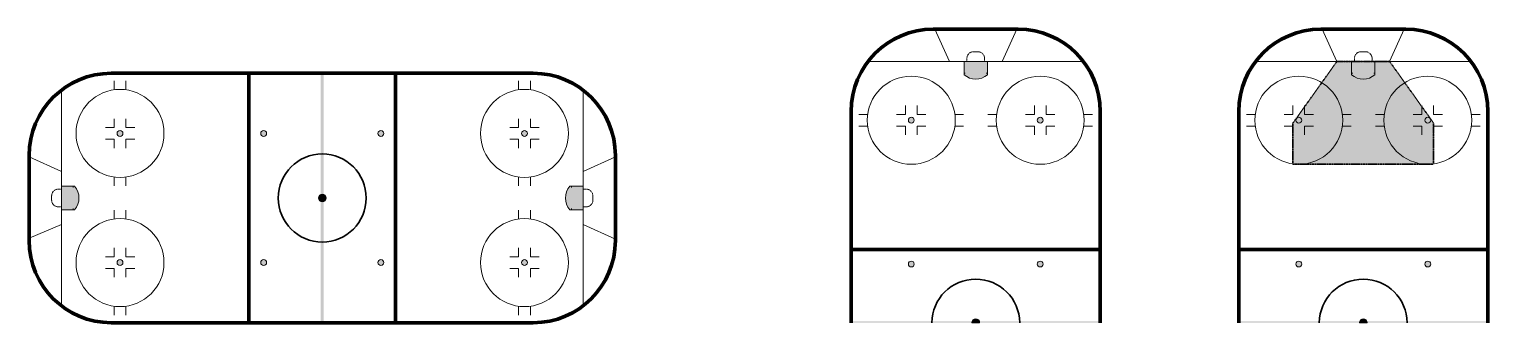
# Model space of a CAD drawing. Header units: inches. Extents: x 0 to 498, y 0 to 100.
import ezdxf

# ---------------------------------------------------------------- set-up
doc = ezdxf.new("R2010")
doc.units = ezdxf.units.IN
doc.header["$LTSCALE"] = 0.1
doc.header["$MEASUREMENT"] = 0
doc.linetypes.add('DASHED', pattern=[0.75, 0.5, -0.25])
doc.linetypes.add('DASHED2', pattern=[0.375, 0.25, -0.125])
for name, color, linetype, lineweight, true_color in [('blue_line', 7, 'Continuous', 100, 0x9198bb), ('boards', 7, 'Continuous', 100, 0x545454), ('centre_ice_circle', 7, 'Continuous', 30, 0xcccccf), ('crease_line', 7, 'Continuous', 18, 0xc88889), ('home_plate', 7, 'DASHED', 30, 0x6e6e6e), ('net', 7, 'DASHED2', 18, 0x545454), ('red_line', 7, 'Continuous', 18, 0xc88889)]:
    doc.layers.add(name, color=color, linetype=linetype, lineweight=lineweight, true_color=true_color)

msp = doc.modelspace()

# ---------------------------------------------------------------- hatches: boundary and pattern name
at = {"true_color": 0xc88889, "transparency": 33554687}
h = msp.add_hatch(color=243, dxfattribs=at)
h.dxf.hatch_style = 1
h.paths.add_polyline_path([(100.5, 85), (99.5, 85), (99.5, 57.49166435056495, -0.01667129887010027), (100.5, 57.49166435056495)])
h.paths.add_polyline_path([(100.5, 57.49166435056495, 0.01667129887010035), (99.5, 57.49166435056495), (99.5, 43.73243661094597, -0.1951267781080505), (100.5, 43.73243661094597)])
h.paths.add_polyline_path([(100.5, 41.26756338905403, -0.1951267781080505), (99.5, 41.26756338905403), (99.5, 27.50833564943505, 0.01667129887010027), (100.5, 27.50833564943505)])
h.paths.add_polyline_path([(100.5, 27.50833564943505, -0.01667129887010027), (99.5, 27.50833564943505), (99.5, 0), (100.5, 0)])
at = {"true_color": 0xabd4f8}
h = msp.add_hatch(color=141, dxfattribs=at)
h.dxf.hatch_style = 1
h.paths.add_polyline_path([(15.5, 46.49999999999999), (11, 46.49999999999999), (11, 38.5), (15.50000000000001, 38.5, 0.3749999999999988)])
h.paths.add_polyline_path([(189, 46.49999999999999), (184.5, 46.49999999999999, 0.3749999999999993), (184.5, 38.5), (189, 38.5), (189, 42.5)])
at = {"true_color": 0x9198bb, "transparency": 33554597}
h = msp.add_hatch(color=253, dxfattribs=at)
h.dxf.hatch_style = 1
h.paths.add_polyline_path([(98.67, 42.5, 1), (101.33, 42.5, 1)])
at = {"true_color": 0xc88889, "transparency": 33554687}
h = msp.add_hatch(color=243, dxfattribs=at)
h.dxf.hatch_style = 1
edge = h.paths.add_edge_path()
edge.add_line((280.4680497347711, 0.5), (280.4680497347711, 0))
edge.add_line((280.4680497347711, 0), (307.9763853842061, 2.692290834716005e-15))
edge.add_arc((307.9722175594886, 0.2500000000000013), 0.2500347391121386, 89.04489341414791, 270.95510658585215, ccw=False)
edge.add_line((307.9763853842061, 0.5), (280.4680497347711, 0.5))
edge = h.paths.add_edge_path()
edge.add_arc((307.9722175594887, 0.2500000000000012), 0.2500347391121391, 89.0448934141609, 270.9551065858391)
edge.add_line((307.9763853842061, 1.110223024625157e-15), (321.6380497347711, -4.630460626840229e-17))
edge.add_arc((322.9680497347694, 3.458067165951206e-13), 1.329999999998336, 157.9175868055147, 180.0000000000149, ccw=False)
edge.add_line((321.7356131238251, 0.5), (307.9763853842061, 0.5000000000000013))
edge = h.paths.add_edge_path()
edge.add_arc((322.968049734771, 1.002808946992673e-13), 1.330000000000062, -0.3554235673308881, 22.082413194466596, ccw=False)
edge.add_line((324.2980241449393, -0.008250351366448814), (337.959714085336, -4.940492459581947e-15))
edge.add_arc((337.9638819100535, 0.2499999999999975), 0.2500347391121424, 269.0448934141479, 450.9551065858521)
edge.add_line((337.959714085336, 0.5), (324.2004863457171, 0.500000000000002))
edge = h.paths.add_edge_path()
edge.add_arc((337.9638819100535, 0.2500000000000002), 0.2500347391121425, -90.95510658585209, 90.95510658585209, ccw=False)
edge.add_line((337.959714085336, -2.331468351712829e-15), (365.4680497347711, 0))
edge.add_line((365.4680497347711, 0), (365.4680497347711, 0.5))
edge.add_line((365.4680497347711, 0.5), (337.959714085336, 0.5000000000000027))
h = msp.add_hatch(color=243, dxfattribs=at)
h.dxf.hatch_style = 1
edge = h.paths.add_edge_path()
edge.add_line((412.6877158113537, 0.5), (412.6877158113537, 0))
edge.add_line((412.6877158113537, 0), (440.1960514607887, 2.692290834716005e-15))
edge.add_arc((440.1918836360712, 0.2500000000000013), 0.2500347391121386, 89.04489341414791, 270.95510658585215, ccw=False)
edge.add_line((440.1960514607887, 0.5), (412.6877158113537, 0.5))
edge = h.paths.add_edge_path()
edge.add_arc((440.1918836360713, 0.2500000000000012), 0.2500347391121391, 89.0448934141609, 270.9551065858391)
edge.add_line((440.1960514607887, 1.110223024625157e-15), (453.8577158113537, -4.630460626840229e-17))
edge.add_arc((455.187715811352, 3.458067165951206e-13), 1.329999999998336, 157.9175868055147, 180.0000000000149, ccw=False)
edge.add_line((453.9552792004077, 0.5), (440.1960514607887, 0.5000000000000013))
edge = h.paths.add_edge_path()
edge.add_arc((455.1877158113536, 1.002808946992673e-13), 1.330000000000062, -0.3554235673308881, 22.082413194466596, ccw=False)
edge.add_line((456.5176902215219, -0.008250351366448814), (470.1793801619186, -4.940492459581947e-15))
edge.add_arc((470.1835479866361, 0.2499999999999975), 0.2500347391121424, 269.0448934141479, 450.9551065858521)
edge.add_line((470.1793801619186, 0.5), (456.4201524222997, 0.500000000000002))
edge = h.paths.add_edge_path()
edge.add_arc((470.1835479866361, 0.2500000000000002), 0.2500347391121425, -90.95510658585209, 90.95510658585209, ccw=False)
edge.add_line((470.1793801619186, -2.331468351712829e-15), (497.6877158113537, 0))
edge.add_line((497.6877158113537, 0), (497.6877158113537, 0.5))
edge.add_line((497.6877158113537, 0.5), (470.1793801619186, 0.5000000000000027))
at = {"layer": 'crease_line', "true_color": 0xc88889, "transparency": 33554597}
h = msp.add_hatch(color=243, dxfattribs=at)
h.dxf.hatch_style = 1
h.paths.add_polyline_path([(301.9680497347711, 69, 1), (299.9680497347711, 69, 1)])
h.paths.add_polyline_path([(345.9680497347711, 69, 1), (343.9680497347711, 69, 1)])
h = msp.add_hatch(color=243, dxfattribs=at)
h.dxf.hatch_style = 1
h.paths.add_polyline_path([(432.1877158113537, 69, 1), (434.1877158113537, 69, 1)])
h.paths.add_polyline_path([(478.1877158113537, 69, 1), (476.1877158113537, 69, 1)])
h = msp.add_hatch(color=243, dxfattribs=at)
h.dxf.hatch_style = 1
h.paths.add_polyline_path([(81, 64.5, 1), (79, 64.5, 1)])
h.paths.add_polyline_path([(79, 20.5, 1), (81, 20.5, 1)])
h.paths.add_polyline_path([(119, 20.5, 1), (121, 20.5, 1)])
h.paths.add_polyline_path([(121, 64.5, 1), (119, 64.5, 1)])
h.paths.add_polyline_path([(32, 64.5, 1), (30, 64.5, 1)])
h.paths.add_polyline_path([(32, 20.5, 1), (30, 20.5, 1)])
h.paths.add_polyline_path([(168, 64.5, 1), (170, 64.5, 1)])
h.paths.add_polyline_path([(170, 20.5, 1), (168, 20.5, 1)])
at = {"layer": 'home_plate', "true_color": 0xabd4f8, "transparency": 33554597}
h = msp.add_hatch(color=141, dxfattribs=at)
h.dxf.hatch_style = 1
h.paths.add_polyline_path([(326.9680497347711, 89), (323.0150236091507, 89), (322.9680497347711, 89), (318.9680497347711, 89), (318.9680497347711, 84.5, 0.3749999999999928), (326.9680497347711, 84.49999999999996)])
at = {"layer": 'home_plate', "true_color": 0xc7c8ca, "transparency": 33554559}
h = msp.add_hatch(color=9, dxfattribs=at)
h.dxf.hatch_style = 1
edge = h.paths.add_edge_path()
edge.add_line((464.1877158113537, 89), (459.1877158113537, 89))
edge.add_line((459.1877158113537, 89), (459.1877158113537, 84.5))
edge.add_arc((455.1877158113537, 89.08333333333337), 6.083333333333361, 228.8879095608334, 311.11209043916665, ccw=False)
edge.add_line((451.1877158113537, 84.50000000000004), (451.1877158113537, 89))
edge.add_line((451.1877158113537, 89), (446.1877158113537, 89))
edge.add_line((446.1877158113537, 89), (441.0308012852814, 81.78616479827564))
edge.add_arc((433.1877158113537, 69.00000000000003), 14.99999999999994, -1.1368683772161603e-13, 58.47487796866773, ccw=False)
edge.add_arc((433.1877158113537, 69), 15, -90, 0, ccw=False)
edge.add_line((433.1877158113537, 54), (477.1877158113537, 54))
edge.add_arc((477.1877158113537, 69), 15, 180, 270, ccw=False)
edge.add_arc((477.1877158113535, 69.00000000000004), 14.99999999999989, 121.52512203133219, 180.0000000000001, ccw=False)
edge.add_line((469.3446303374259, 81.78616479827562), (464.1877158113537, 89))
edge = h.paths.add_edge_path()
edge.add_line((441.0308012852814, 81.78616479827562), (432.3908036056869, 69.60409513858271))
edge.add_arc((433.1877158113537, 68.99999999999996), 1.000000000000006, 2.3874235921539366e-12, 142.8362431900165, ccw=False)
edge.add_arc((433.1877158113537, 69), 1, -180, 0, ccw=False)
edge.add_arc((433.1877158113537, 68.99999999999996), 1, 142.8362431900165, 179.9999999999976, ccw=False)
edge.add_line((432.3908036056869, 69.60409513858271), (431.1877158113537, 68.01700183728212))
edge.add_line((431.1877158113537, 68.01700183728212), (431.1877158113537, 54.13393125268149))
edge.add_arc((433.1877158113537, 69), 15, 262.337744339234, 360)
edge.add_arc((433.1877158113538, 69.00000000000004), 14.99999999999989, 359.9999999999999, 418.4748779686678)
edge = h.paths.add_edge_path()
edge.add_arc((477.1877158113537, 68.99999999999996), 1, 37.16375680998351, 179.9999999999976, ccw=False)
edge.add_line((477.9846280170204, 69.60409513858271), (469.3446303374259, 81.7861647982756))
edge.add_arc((477.1877158113535, 69.00000000000001), 14.9999999999999, 121.5251220313321, 180)
edge.add_arc((477.1877158113537, 69), 15, 180, 277.662255660766)
edge.add_line((479.1877158113537, 54.13393125268149), (479.1877158113537, 68.01700183728212))
edge.add_line((479.1877158113537, 68.01700183728212), (477.9846280170204, 69.60409513858271))
edge.add_arc((477.1877158113537, 68.99999999999996), 1.000000000000006, 2.3874235921539366e-12, 37.16375680998351, ccw=False)
edge.add_arc((477.1877158113537, 69), 1, -180, 0, ccw=False)
at = {"layer": 'home_plate', "true_color": 0xabd4f8, "transparency": 33554597}
h = msp.add_hatch(color=141, dxfattribs=at)
h.dxf.hatch_style = 1
h.paths.add_polyline_path([(451.1877158113537, 89), (451.1877158113537, 84.50000000000004, 0.3749999999999979), (459.1877158113537, 84.49999999999999), (459.1877158113537, 89), (455.2346896857333, 89), (455.1877158113537, 89)])
at = {"layer": 'home_plate', "true_color": 0xc88889, "transparency": 33554597}
h = msp.add_hatch(color=243, dxfattribs=at)
h.dxf.hatch_style = 1
h.paths.add_polyline_path([(301.9680497347711, 20, 1), (299.9680497347711, 20, 1)])
h.paths.add_polyline_path([(345.9680497347711, 20, 1), (343.9680497347711, 20, 1)])
h = msp.add_hatch(color=243, dxfattribs=at)
h.dxf.hatch_style = 1
h.paths.add_polyline_path([(434.1877158113537, 20, 1), (432.1877158113537, 20, 1)])
h.paths.add_polyline_path([(478.1877158113537, 20, 1), (476.1877158113537, 20, 1)])
at = {"layer": 'home_plate', "true_color": 0x9198bb, "transparency": 33554597}
h = msp.add_hatch(color=253, dxfattribs=at)
h.dxf.hatch_style = 1
h.paths.add_polyline_path([(321.6380497347711, 1.665334536937735e-16), (324.298049734771, 1.665334536937735e-16, 1)])
h = msp.add_hatch(color=253, dxfattribs=at)
h.dxf.hatch_style = 1
h.paths.add_polyline_path([(453.8577158113537, 1.665334536937735e-16), (456.5177158113536, 1.665334536937735e-16, 1)])

# ---------------------------------------------------------------- linework, layer by layer
at = {"layer": 'blue_line'}
for p, q in [((75, 0), (75, 85)), ((125, 0), (125, 85)), ((365.4680497347711, 25), (280.4680497347711, 25)), ((497.6877158113537, 25), (412.6877158113537, 25))]:
    msp.add_line(p, q, dxfattribs=at)
at = {"layer": 'boards'}
for points in [[(365.4680497347711, 0), (365.4680497347711, 72, 0.414213562373095), (337.4680497347711, 100), (308.4680497347711, 100, 0.414213562373095), (280.4680497347711, 72), (280.4680497347711, 0)], [(497.6877158113537, 0), (497.6877158113537, 72, 0.414213562373095), (469.6877158113537, 100), (440.6877158113537, 100, 0.414213562373095), (412.6877158113537, 72), (412.6877158113537, 0)]]:
    msp.add_lwpolyline(points, format="xyb", dxfattribs=at)
msp.add_lwpolyline([(28.00000000000001, 0), (172, 0, 0.414213562373095), (200, 28), (200, 56.99999999999999, 0.414213562373095), (172, 85), (28, 85, 0.414213562373095), (0, 57), (0, 28, 0.414213562373095)], format="xyb", close=True, dxfattribs=at)
at = {"layer": 'centre_ice_circle'}
msp.add_circle((100, 42.5), 15, dxfattribs=at)
for centre, start in [((322.961085830692, -0.1341621304439295), 0.574445158780194), ((455.1807519072746, -0.1341621304439295), 0.5744451587801926)]:
    msp.add_arc(centre, 14.99655148592154, start, 179.4827576038903, dxfattribs=at)
at = {"layer": 'crease_line'}
for p, q in [((313.9680497347711, 89), (308.9680497347711, 100)), ((331.9680497347711, 89), (336.9680497347711, 100)), ((446.1877158113537, 89), (441.1877158113537, 100)), ((464.1877158113537, 89), (469.1877158113537, 100)), ((322.9680497347711, 89), (286.2194542734841, 89)), ((318.9680497347711, 89), (318.9680497347711, 84.5)), ((318.9680497347711, 85), (319.3880497347711, 85)), ((322.9680497347711, 89), (359.7166451960581, 89)), ((326.9680497347711, 85), (326.5480497347711, 85)), ((326.9680497347711, 89), (326.9680497347711, 84.5)), ((455.1877158113537, 89), (418.4391203500667, 89)), ((451.1877158113537, 89), (451.1877158113537, 84.5)), ((451.1877158113537, 85), (451.6077158113537, 85)), ((455.1877158113537, 89), (491.9363112726407, 89)), ((459.1877158113537, 85), (458.7677158113537, 85)), ((459.1877158113537, 89), (459.1877158113537, 84.5)), ((28.99999999999999, 79.36606874731851), (28.99999999999999, 82.36606874731851)), ((33, 79.36606874731851), (33, 82.36606874731851)), ((167, 79.36606874731851), (167, 82.36606874731851)), ((171, 79.36606874731851), (171, 82.36606874731851)), ((11, 5.751404538713018), (11, 79.248595461287)), ((189, 42.5), (189, 79.248595461287)), ((286.1019809874526, 71), (283.1019809874526, 71)), ((295.9680497347711, 71), (298.9680497347711, 71)), ((298.9680497347711, 74), (298.9680497347711, 71)), ((302.9680497347711, 74), (302.9680497347711, 71)), ((302.9680497347711, 71), (305.9680497347711, 71)), ((315.8341184820896, 71), (318.8341184820896, 71)), ((330.1019809874526, 71), (327.1019809874526, 71)), ((342.9680497347711, 71), (339.9680497347711, 71)), ((342.9680497347711, 74), (342.9680497347711, 71)), ((346.9680497347711, 74), (346.9680497347711, 71)), ((349.9680497347711, 71), (346.9680497347711, 71)), ((359.8341184820896, 71), (362.8341184820896, 71)), ((418.3216470640352, 71), (415.3216470640352, 71)), ((428.1877158113537, 71), (431.1877158113537, 71)), ((431.1877158113537, 74), (431.1877158113537, 71)), ((435.1877158113537, 74), (435.1877158113537, 71)), ((435.1877158113537, 71), (438.1877158113537, 71)), ((448.0537845586722, 71), (451.0537845586722, 71)), ((462.3216470640352, 71), (459.3216470640352, 71)), ((475.1877158113537, 71), (472.1877158113537, 71)), ((475.1877158113537, 74), (475.1877158113537, 71)), ((479.1877158113537, 74), (479.1877158113537, 71)), ((482.1877158113537, 71), (479.1877158113537, 71)), ((492.0537845586722, 71), (495.0537845586722, 71)), ((26, 66.5), (29, 66.5)), ((29, 69.5), (29, 66.5)), ((33, 69.5), (33, 66.5)), ((33, 66.5), (36.00000000000001, 66.5)), ((167, 66.5), (164, 66.5)), ((167, 69.5), (167, 66.5)), ((171, 69.5), (171, 66.5)), ((174, 66.5), (171, 66.5)), ((286.1019809874526, 67), (283.1019809874526, 67)), ((295.9680497347711, 67), (298.9680497347711, 67)), ((298.9680497347711, 67), (298.9680497347711, 64)), ((302.9680497347711, 67), (305.9680497347711, 67)), ((302.9680497347711, 67), (302.9680497347711, 64)), ((315.8341184820896, 67), (318.8341184820896, 67)), ((330.1019809874526, 67), (327.1019809874526, 67)), ((342.9680497347711, 67), (339.9680497347711, 67)), ((342.9680497347711, 67), (342.9680497347711, 64)), ((349.9680497347711, 67), (346.9680497347711, 67)), ((346.9680497347711, 67), (346.9680497347711, 64)), ((359.8341184820896, 67), (362.8341184820896, 67)), ((418.3216470640352, 67), (415.3216470640352, 67)), ((428.1877158113537, 67), (431.1877158113537, 67)), ((431.1877158113537, 67), (431.1877158113537, 64)), ((435.1877158113537, 67), (438.1877158113537, 67)), ((435.1877158113537, 67), (435.1877158113537, 64)), ((448.0537845586722, 67), (451.0537845586722, 67)), ((462.3216470640352, 67), (459.3216470640352, 67)), ((475.1877158113537, 67), (472.1877158113537, 67)), ((475.1877158113537, 67), (475.1877158113537, 64)), ((482.1877158113537, 67), (479.1877158113537, 67)), ((479.1877158113537, 67), (479.1877158113537, 64)), ((492.0537845586722, 67), (495.0537845586722, 67)), ((25.99999999999999, 62.50000000000001), (29, 62.50000000000001)), ((29, 62.50000000000001), (29, 59.5)), ((33, 62.5), (33, 59.5)), ((33, 62.5), (36, 62.5)), ((167, 62.5), (164, 62.5)), ((167, 62.5), (167, 59.5)), ((171, 62.50000000000001), (171, 59.5)), ((174, 62.50000000000001), (171, 62.50000000000001)), ((11, 51.5), (0, 56.5)), ((189, 51.49999999999999), (200, 56.5)), ((11, 46.49999999999999), (15.5, 46.49999999999999)), ((15, 46.49999999999999), (15, 46.07999999999999)), ((29, 49.63393125268149), (29, 46.63393125268149)), ((33, 49.63393125268149), (33, 46.63393125268149)), ((167, 49.63393125268149), (167, 46.63393125268149)), ((171, 49.63393125268149), (171, 46.63393125268149)), ((189, 46.49999999999999), (184.5, 46.49999999999999)), ((185, 46.49999999999999), (185, 46.07999999999999)), ((189, 42.5), (189, 5.751404538713007)), ((11, 38.5), (15.5, 38.5)), ((15, 38.5), (15, 38.92)), ((29, 35.36606874731851), (29, 38.36606874731851)), ((33, 35.36606874731851), (33, 38.36606874731851)), ((167, 35.36606874731851), (167, 38.36606874731851)), ((171, 35.36606874731851), (171, 38.36606874731851)), ((189, 38.5), (184.5, 38.5)), ((185, 38.5), (185, 38.92)), ((11, 33.5), (0, 28.7977170796932)), ((189, 33.5), (200, 28.5)), ((29, 22.49999999999999), (29, 25.5)), ((33, 22.5), (33, 25.5)), ((167, 22.5), (167, 25.5)), ((171, 22.49999999999999), (171, 25.5)), ((25.99999999999999, 22.49999999999999), (29, 22.49999999999999)), ((33, 22.5), (36, 22.5)), ((167, 22.5), (164, 22.5)), ((174, 22.49999999999999), (171, 22.49999999999999)), ((26, 18.5), (29, 18.5)), ((29, 15.5), (29, 18.5)), ((33, 15.5), (33, 18.5)), ((33, 18.5), (36.00000000000001, 18.5)), ((167, 18.5), (164, 18.5)), ((167, 15.5), (167, 18.5)), ((171, 15.5), (171, 18.5)), ((174, 18.5), (171, 18.5)), ((28.99999999999999, 5.633931252681496), (28.99999999999999, 2.633931252681496)), ((33, 5.633931252681494), (33, 2.633931252681494)), ((167, 5.633931252681494), (167, 2.633931252681494)), ((171, 5.633931252681496), (171, 2.633931252681496))]:
    msp.add_line(p, q, dxfattribs=at)
for centre, radius in [((300.9680497347711, 69), 15), ((344.9680497347711, 69), 15), ((433.1877158113537, 69), 15), ((477.1877158113537, 69), 15), ((31, 64.5), 15), ((169, 64.5), 15), ((300.9680497347711, 69), 1), ((344.9680497347711, 69), 1), ((433.1877158113537, 69), 1), ((477.1877158113537, 69), 1), ((31, 64.5), 1), ((80, 64.5), 1), ((120, 64.5), 1), ((169, 64.5), 1), ((31, 20.5), 15), ((169, 20.5), 15), ((31, 20.5), 1), ((80, 20.5), 1), ((120, 20.5), 1), ((169, 20.5), 1), ((300.9680497347711, 20), 1), ((344.9680497347711, 20), 1), ((433.1877158113537, 20), 1), ((477.1877158113537, 20), 1)]:
    msp.add_circle(centre, radius, dxfattribs=at)
for centre, start, end in [((322.9680497347711, 89.08333333333337), 228.8879095608341, 311.1120904391659), ((455.1877158113537, 89.08333333333337), 228.8879095608343, 311.1120904391656), ((10.91666666666666, 42.49999999999999), 318.8879095608332, 41.11209043916688), ((189.0833333333333, 42.49999999999999), 138.8879095608334, 221.1120904391666)]:
    msp.add_arc(centre, 6.083333333333339, start, end, dxfattribs=at)
at = {"layer": 'home_plate'}
for p, q in [((446.1877158113537, 89), (431.1877158113537, 68.01700183728212)), ((446.1877158113537, 89), (455.1877158113537, 89)), ((464.1877158113537, 89), (455.1877158113537, 89)), ((464.1877158113537, 89), (479.1877158113537, 68.01700183728212)), ((431.1877158113537, 68.01700183728212), (431.1877158113537, 54)), ((479.1877158113537, 68.01700183728212), (479.1877158113537, 54)), ((431.1877158113537, 54), (479.1877158113537, 54))]:
    msp.add_line(p, q, dxfattribs=at)
at = {"layer": 'net'}
for p, q in [((319.9680497347711, 90.08000000000004), (319.9680497347711, 89)), ((323.7180497347711, 92.33000000000004), (322.2180497347711, 92.33000000000004)), ((325.9680497347711, 90.08000000000004), (325.9680497347711, 89)), ((452.1877158113537, 90.08000000000004), (452.1877158113537, 89)), ((455.9377158113537, 92.33000000000004), (454.4377158113537, 92.33000000000004)), ((458.1877158113537, 90.08000000000004), (458.1877158113537, 89)), ((9.919999999999998, 45.49999999999999), (11, 45.49999999999999)), ((190.08, 45.49999999999999), (189, 45.49999999999999)), ((7.669999999999999, 41.74999999999999), (7.67, 43.24999999999999)), ((192.33, 41.74999999999999), (192.33, 43.24999999999999)), ((9.919999999999998, 39.49999999999999), (11, 39.49999999999999)), ((190.08, 39.49999999999999), (189, 39.49999999999999))]:
    msp.add_line(p, q, dxfattribs=at)
for centre, start, end in [((322.2180497347711, 90.08000000000004), 90, 180), ((323.7180497347711, 90.08000000000004), 0, 90), ((454.4377158113537, 90.08000000000004), 90, 180), ((455.9377158113537, 90.08000000000004), 0, 90), ((9.919999999999998, 43.24999999999999), 90, 180), ((190.08, 43.24999999999999), 7.016709298534877e-15, 90), ((9.919999999999998, 41.74999999999999), 180, 270), ((190.08, 41.74999999999999), 270, 7.016709298534877e-15)]:
    msp.add_arc(centre, 2.25, start, end, dxfattribs=at)
at = {"layer": 'red_line', "color": 253, "true_color": 0x9198bb}
for p, q in [((321.6380497347711, 1.62878024286598e-16), (324.298049734771, 1.62878024286598e-16)), ((453.8577158113537, 1.62878024286598e-16), (456.5177158113536, 1.62878024286598e-16))]:
    msp.add_line(p, q, dxfattribs=at)
msp.add_circle((100, 42.5), 1.33, dxfattribs=at)
for centre in [(322.9680497347711, 0), (455.1877158113537, 0)]:
    msp.add_arc(centre, 1.33, 0, 180, dxfattribs=at)

doc.saveas('drawing.dxf')
